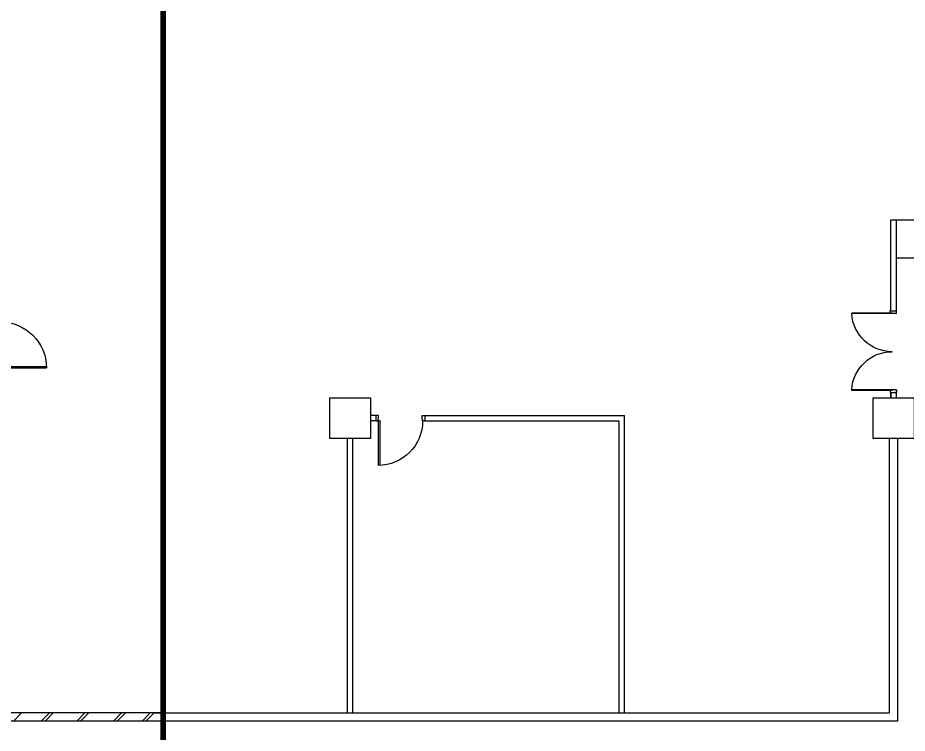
# Model space of a CAD drawing. Header units: feet. Extents: x 1407108 to 2957709, y -1501070 to -681589.
# Drawn here: x 1679847 to 1696210, y -782724 to -769552 of the extents above; entities that cross this region are included whole.
import ezdxf

# ---------------------------------------------------------------- set-up
doc = ezdxf.new("R2010")
doc.units = ezdxf.units.FT
doc.header["$LTSCALE"] = 13
doc.header["$MEASUREMENT"] = 0
doc.linetypes.add('DASHED', pattern=[0.75, 0.5, -0.25])
doc.linetypes.add('HIDDEN2', pattern=[0.1875, 0.125, -0.0625])
for name, color, linetype in [('COL', 3, 'CONTINUOUS'), ('DR', 7, 'CONTINUOUS'), ('FURN', 1, 'CONTINUOUS'), ('H', 1, 'CONTINUOUS'), ('LINE', 7, 'CONTINUOUS'), ('partition', 7, 'CONTINUOUS'), ('PL', 5, 'CONTINUOUS'), ('REMOVE', 8, 'HIDDEN2'), ('WALL', 2, 'CONTINUOUS')]:
    doc.layers.add(name, color=color, linetype=linetype)

# ---------------------------------------------------------------- blocks, each defined once
blk = doc.blocks.new('d900-1b1')
at = {"layer": 'DR'}
for p, q in [((40, 100), (40, 920)), ((80, 919), (80, 100)), ((0, 0), (0, 100)), ((0, 100), (40, 100)), ((50, 0), (0, 0)), ((80, 100), (40, 100)), ((40, 100), (40, 60)), ((40, 60), (50, 60)), ((50, 60), (50, 0)), ((860, 60), (850, 60)), ((850, 60), (850, 0)), ((850, 0), (900, 0)), ((860, 100), (860, 60)), ((900, 100), (860, 100)), ((900, 0), (900, 100))]:
    blk.add_line(p, q, dxfattribs=at)
blk.add_arc((40, 100), 820, 0, 90, dxfattribs=at)
blk = doc.blocks.new('D1500-1')
at = {"layer": 'DR'}
for p, q in [((38, 77), (38, 821)), ((38, 821), (50, 820)), ((50, 0), (50, 820)), ((1462, 821), (1450, 820)), ((1450, 0), (1450, 820)), ((1462, 77), (1462, 821)), ((38, 115), (0, 115)), ((50, 0), (0, 0)), ((50, 77), (38, 77)), ((1450, 77), (1462, 77)), ((1462, 115), (1500, 115)), ((1450, 0), (1500, 0))]:
    blk.add_line(p, q, dxfattribs=at)
for centre, start, end in [((5, 77), 0.0238, 86.5289), ((1495, 77), 93.4711, 179.9762)]:
    blk.add_arc(centre, 745, start, end, dxfattribs=at)
blk = doc.blocks.new('DR900')
at = {"layer": 'DR', "color": 7}
for p, q in [((25, 940), (50, 940)), ((25, 115), (25, 940)), ((50, 115), (50, 940)), ((0, 115), (25, 115)), ((0, 0), (38, 0)), ((50, 115), (25, 115)), ((25, 115), (25, 90)), ((25, 90), (38, 90)), ((38, 90), (38, 0)), ((862, 90), (875, 90)), ((862, 90), (862, 0)), ((862, 0), (900, 0)), ((875, 115), (900, 115)), ((875, 115), (875, 90))]:
    blk.add_line(p, q, dxfattribs=at)
blk.add_arc((25, 90), 850, 0, 90, dxfattribs=at)

msp = doc.modelspace()

# ---------------------------------------------------------------- linework, layer by layer
at = {"layer": 'COL'}
for points in [[(1685585.2, -776549.1), (1686335.2, -776549.1), (1686335.2, -777299.1), (1685585.2, -777299.1)], [(1695585.2, -776549.1), (1696335.2, -776549.1), (1696335.2, -777299.1), (1695585.2, -777299.1)]]:
    msp.add_lwpolyline(points, close=True, dxfattribs=at)
at = {"layer": 'FURN'}
for p, q in [((1696010.2, -773274.1), (1705910.2, -773274.1)), ((1696010.2, -773974.1), (1705910.2, -773974.1))]:
    msp.add_line(p, q, dxfattribs=at)
at = {"layer": 'H'}
for p, q in [((1679915.9, -782349.1), (1679765.9, -782499.1)), ((1680429.8, -782349.1), (1680279.8, -782499.1)), ((1680500.5, -782349.1), (1680350.5, -782499.1)), ((1681081.7, -782349.1), (1680931.7, -782499.1)), ((1681152.4, -782349.1), (1681002.4, -782499.1)), ((1681756.2, -782349.1), (1681606.2, -782499.1)), ((1681826.9, -782349.1), (1681676.9, -782499.1)), ((1682284.5, -782349.1), (1682134.5, -782499.1)), ((1682355.2, -782349.1), (1682205.2, -782499.1))]:
    msp.add_line(p, q, dxfattribs=at)
at = {"layer": 'partition'}
for p, q in [((1695910.2, -774949.1), (1695910.2, -773274.1)), ((1695910.2, -773274.1), (1696010.2, -773274.1)), ((1696010.2, -774949.1), (1696010.2, -773274.1)), ((1695895.2, -774949.1), (1696010.2, -774949.1)), ((1696010.2, -776549.1), (1696010.2, -776399.1)), ((1695895.2, -776449.1), (1696010.2, -776449.1)), ((1695910.2, -776549.1), (1695910.2, -776449.1)), ((1695910.2, -776549.1), (1695910.2, -776449.1)), ((1695910.2, -776449.1), (1695910.2, -776549.1)), ((1696010.2, -776549.1), (1696010.2, -776449.1)), ((1686435.2, -776874.1), (1686335.2, -776874.1)), ((1687335.2, -776874.1), (1691012.1, -776874.1)), ((1691010.2, -782349.1), (1691010.2, -776874.1)), ((1686435.2, -776974.1), (1686335.2, -776974.1)), ((1687335.2, -776974.1), (1690910.2, -776974.1)), ((1690910.2, -782349.1), (1690910.2, -776975.8)), ((1685910.2, -782349.1), (1685910.2, -777299.1)), ((1686010.2, -782349.1), (1686010.2, -777299.1))]:
    msp.add_line(p, q, dxfattribs=at)
at = {"layer": 'PL', "color": 33, "linetype": 'DASHED', "const_width": 100}
for points in [[(1612104.3, -847288.2), (1682522.7, -847288.2), (1682522.7, -756912.6), (1612104.3, -756912.6)], [(1682522.7, -847288.2), (1753538, -847288.2), (1753538, -756912.6), (1682522.7, -756912.6)]]:
    msp.add_lwpolyline(points, close=True, dxfattribs=at)
at = {"layer": 'REMOVE', "ltscale": 1000}
for p, q in [((1682535.2, -780674.1), (1682535.2, -776849.1)), ((1682535.2, -782499.1), (1682535.2, -782174.1))]:
    msp.add_line(p, q, dxfattribs=at)
at = {"layer": 'WALL'}
for p, q in [((1695885.2, -782349.1), (1695885.2, -777299.1)), ((1696035.2, -782499.1), (1696035.2, -777299.1)), ((1682535.2, -782349.1), (1675035.2, -782349.1)), ((1682355.2, -782349.1), (1695885.2, -782349.1)), ((1682535.2, -782499.1), (1676110.2, -782499.1)), ((1696035.2, -782499.1), (1676110.2, -782499.1))]:
    msp.add_line(p, q, dxfattribs=at)

# ---------------------------------------------------------------- block references
at = {"layer": 'DR', "xscale": -1}
for name, p, rotation in [('D1500-1', (1696010.2, -774949.1), 90), ('d900-1b1', (1686435.2, -776874.1), 180.0000000133402)]:
    msp.add_blockref(name, p, dxfattribs=dict(at, rotation=rotation))
at = {"layer": 'LINE', "color": 30, "linetype": 'Continuous', "xscale": -1, "rotation": 270}
msp.add_blockref('DR900', (1679435.2, -776024.1), dxfattribs=at)

doc.saveas('drawing.dxf')
